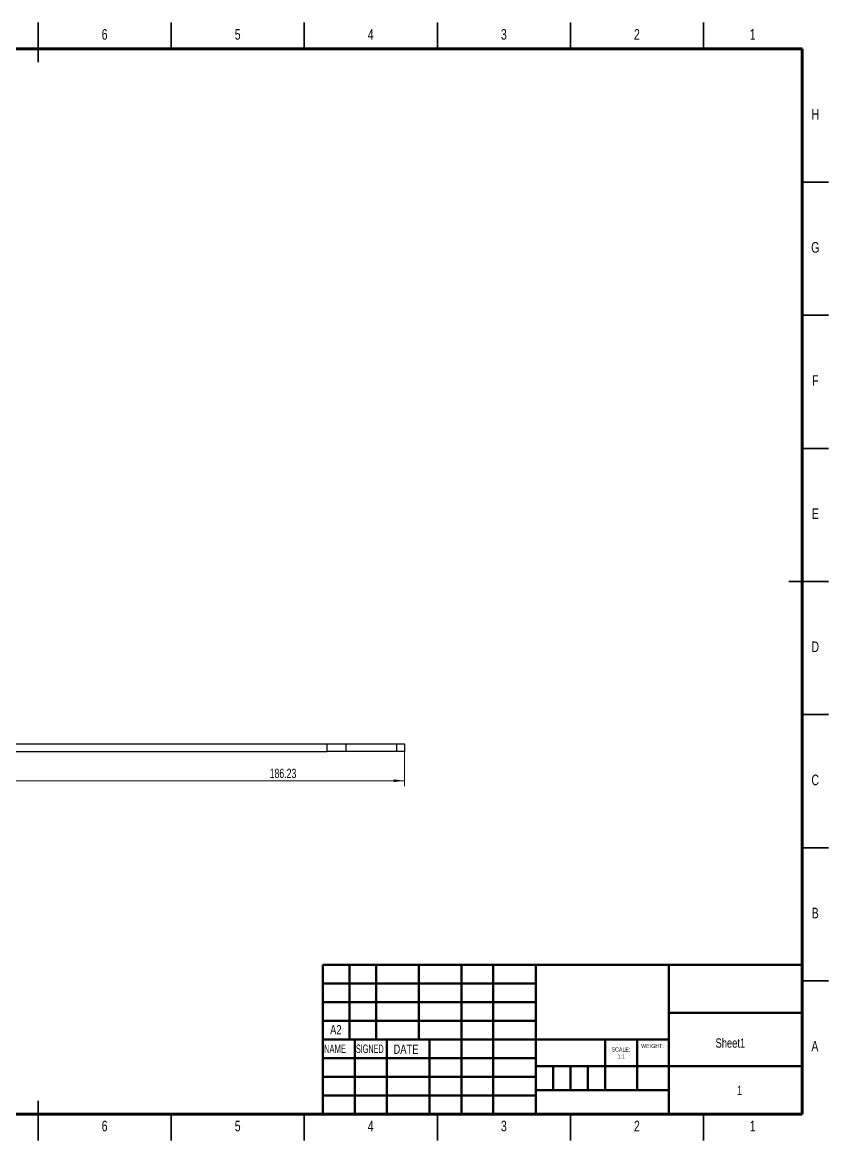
# Model space of a CAD drawing. Header units: millimetres. Extents: x 0 to 594, y 0 to 420.
# Drawn here: x 291.1 to 594, y 0 to 420 of the extents above; entities that cross this region are included whole.
import ezdxf

# ---------------------------------------------------------------- set-up
doc = ezdxf.new("R2010")
doc.units = ezdxf.units.MM
doc.styles.add('SLDTEXTSTYLE0', font='TXT', dxfattribs={"width": 0.75})
doc.styles.add('SLDTEXTSTYLE1', font='TXT', dxfattribs={"width": 0.560419})
doc.styles.add('SLDTEXTSTYLE2', font='TXT', dxfattribs={"width": 0.67477})
doc.styles.add('SLDTEXTSTYLE3', font='TXT', dxfattribs={"width": 0.7})
doc.dimstyles.new('SLDDIMSTYLE1', dxfattribs={"dimtxt": 3.5, "dimasz": 4.08, "dimexe": 0, "dimexo": 0.0625, "dimgap": 0.875, "dimtad": 2, "dimrnd": 1e-09, "dimzin": 12, "dimdsep": 46, "dimtxsty": 'SLDTEXTSTYLE3', "dimsah": 1, "dimcen": 0.09, "dimadec": 0, "dimazin": 3, "dimtfac": 1, "dimtofl": 0, "dimtmove": 0, "dimatfit": 3, "dimfxl": 1, "dimfrac": 2, "dimtolj": 1, "dimtzin": 12, "dimarcsym": 0})

# ---------------------------------------------------------------- blocks, each defined once
blk = doc.blocks.new('SW_NOTE_0')
at = {"color": 0, "linetype": 'Continuous', "lineweight": 0, "char_height": 1.587, "attachment_point": 2, "style": 'SLDTEXTSTYLE0'}
for s, insert in [('SCALE:', (3.4, 2.05)), ('1:1', (3.5, -0.54))]:
    blk.add_mtext(s, dxfattribs=dict(at, insert=insert))
blk = doc.blocks.new('_D_51')
at = {"color": 7, "linetype": 'Continuous', "lineweight": 18}
for p, q in [((248.44, 146.09), (248.44, 133.17)), ((434.67, 146.09), (434.67, 133.17)), ((248.44, 135.17), (434.67, 135.17))]:
    blk.add_line(p, q, dxfattribs=at)
for points in [[(248.44, 135.17), (252.51, 134.66), (252.51, 135.68)], [(434.67, 135.17), (430.58, 135.68), (430.58, 134.66)]]:
    blk.add_solid(points, dxfattribs=at)
at = {"color": 7, "linetype": 'Continuous', "lineweight": 18, "insert": (383.98, 139.68), "char_height": 3.5, "attachment_point": 1, "style": 'SLDTEXTSTYLE3'}
blk.add_mtext('186.23', dxfattribs=at)

msp = doc.modelspace()

# ---------------------------------------------------------------- linework, layer by layer
at = {"color": 7, "linetype": 'Continuous', "lineweight": 35}
for p, q in [((297, 420), (297, 405)), ((297, 410), (297, 420)), ((347, 410), (347, 420)), ((397, 410), (397, 420)), ((447, 410), (447, 420)), ((497, 410), (497, 420)), ((547, 410), (547, 420)), ((584, 360), (594, 360)), ((584, 310), (594, 310)), ((584, 260), (594, 260)), ((594, 210), (579, 210)), ((584, 210), (594, 210)), ((584, 160), (594, 160)), ((584, 110), (594, 110)), ((584, 60), (594, 60)), ((297, 0), (297, 15)), ((297, 10), (297, 0)), ((347, 10), (347, 0)), ((397, 10), (397, 0)), ((447, 10), (447, 0)), ((497, 10), (497, 0)), ((547, 10), (547, 0))]:
    msp.add_line(p, q, dxfattribs=at)
at = {"color": 7, "linetype": 'Continuous', "lineweight": 70}
for p, q in [((10, 410), (584, 410)), ((584, 410), (584, 10)), ((584, 10), (10, 10))]:
    msp.add_line(p, q, dxfattribs=at)
at = {"color": 7, "linetype": 'Continuous', "lineweight": 25}
for p, q in [((258.435, 149.09), (405.52286, 149.09)), ((405.52286, 146.09), (405.52286, 149.09)), ((405.52286, 149.09), (412.59393, 149.09)), ((412.59393, 149.09), (412.59393, 146.09)), ((412.59393, 149.09), (431.73607, 149.09)), ((431.73607, 146.09), (431.73607, 149.09)), ((431.73607, 149.09), (434.665, 149.09)), ((434.665, 149.09), (434.665, 146.09)), ((258.435, 146.09), (405.52286, 146.09)), ((412.59393, 146.09), (405.52286, 146.09)), ((431.73607, 146.09), (412.59393, 146.09)), ((434.665, 146.09), (431.73607, 146.09))]:
    msp.add_line(p, q, dxfattribs=at)
at = {"color": 7, "linetype": 'Continuous', "lineweight": 50}
for p, q in [((404, 66), (584, 66)), ((404, 66), (404, 10)), ((414, 66), (414, 38)), ((424, 66), (424, 38)), ((440, 38), (440, 66)), ((456, 66), (456, 10)), ((468, 66), (468, 10)), ((484, 66), (484, 10)), ((534, 66), (534, 38)), ((404, 59), (484, 59)), ((404, 59), (414, 59)), ((404, 52), (484, 52)), ((404, 52), (414, 52)), ((534, 48), (584, 48)), ((404, 45), (484, 45)), ((404, 45), (414, 45)), ((414, 45), (414, 38)), ((424, 38), (424, 45)), ((404, 38), (414, 38)), ((404, 38), (416, 38)), ((414, 38), (424, 38)), ((416, 38), (416, 31)), ((416, 38), (428, 38)), ((416, 38), (416, 31)), ((424, 38), (440, 38)), ((428, 38), (428, 31)), ((428, 38), (444, 38)), ((456, 38), (440, 38)), ((444, 38), (444, 31)), ((468, 38), (456, 38)), ((484, 38), (468, 38)), ((534, 38), (484, 38)), ((510, 38), (510, 28)), ((522, 38), (522, 19)), ((534, 28), (534, 38)), ((404, 31), (416, 31)), ((416, 31), (404, 31)), ((416, 31), (416, 24)), ((416, 31), (428, 31)), ((428, 31), (416, 31)), ((416, 31), (416, 24)), ((428, 31), (428, 24)), ((444, 31), (428, 31)), ((444, 31), (444, 24)), ((456, 31), (444, 31)), ((468, 31), (456, 31)), ((484, 31), (468, 31)), ((584, 28), (484, 28)), ((490.5, 28), (490.5, 19)), ((497, 28), (497, 19)), ((503.5, 28), (503.5, 19)), ((510, 28), (510, 19)), ((534, 28), (534, 19)), ((416, 24), (404, 24)), ((404, 24), (416, 24)), ((416, 24), (416, 17)), ((428, 24), (416, 24)), ((416, 24), (428, 24)), ((416, 24), (416, 17)), ((428, 24), (428, 17)), ((444, 24), (428, 24)), ((444, 24), (444, 17)), ((456, 24), (444, 24)), ((468, 24), (456, 24)), ((484, 24), (468, 24)), ((404, 17), (416, 17)), ((416, 17), (404, 17)), ((416, 17), (416, 10)), ((416, 17), (428, 17)), ((416, 17), (428, 17)), ((416, 17), (416, 10)), ((428, 17), (428, 10)), ((444, 17), (428, 17)), ((444, 17), (444, 10)), ((456, 17), (444, 17)), ((468, 17), (456, 17)), ((484, 17), (468, 17)), ((490.5, 19), (484, 19)), ((497, 19), (490.5, 19)), ((503.5, 19), (497, 19)), ((510, 19), (503.5, 19)), ((522, 19), (510, 19)), ((534, 19), (510, 19)), ((534, 10), (534, 19))]:
    msp.add_line(p, q, dxfattribs=at)

# ---------------------------------------------------------------- block references
at = {"color": 7, "linetype": 'Continuous', "lineweight": 0}
msp.add_blockref('SW_NOTE_0', (512.56441, 32.99968), dxfattribs=at)

# ---------------------------------------------------------------- texts
for s, insert, char_height, attachment_point, style in [('6', (321.96004, 417.46774), 3.96875, 2, 'SLDTEXTSTYLE0'), ('5', (371.96004, 417.46774), 3.96875, 2, 'SLDTEXTSTYLE0'), ('4', (421.96004, 417.46774), 3.96875, 2, 'SLDTEXTSTYLE0'), ('3', (471.96004, 417.46774), 3.96875, 2, 'SLDTEXTSTYLE0'), ('2', (521.96004, 417.46774), 3.96875, 2, 'SLDTEXTSTYLE0'), ('1', (565.46004, 417.46774), 3.96875, 2, 'SLDTEXTSTYLE0'), ('H', (588.99035, 387.46774), 3.96875, 2, 'SLDTEXTSTYLE0'), ('G', (588.98668, 337.46774), 3.96875, 2, 'SLDTEXTSTYLE0'), ('F', (588.95774, 287.46774), 3.96875, 2, 'SLDTEXTSTYLE0'), ('E', (589.00781, 237.46774), 3.96875, 2, 'SLDTEXTSTYLE0'), ('D', (588.95269, 187.46774), 3.96875, 2, 'SLDTEXTSTYLE0'), ('C', (588.95866, 137.46774), 3.96875, 2, 'SLDTEXTSTYLE0'), ('B', (588.9706, 87.46774), 3.96875, 2, 'SLDTEXTSTYLE0'), ('A2', (408.84586, 43.391), 3.5, 2, 'SLDTEXTSTYLE0'), ('Sheet1', (551.50799, 38.42112), 3.5, 1, 'SLDTEXTSTYLE0'), ('NAME', (404.37399, 36.08572), 3.175, 1, 'SLDTEXTSTYLE2'), ('SIGNED', (416.39089, 36.08572), 3.175, 1, 'SLDTEXTSTYLE1'), ('DATE', (430.51957, 36.08443), 3.5, 1, 'SLDTEXTSTYLE0'), ('WEIGHT:', (527.82127, 36.33966), 1.5875, 2, 'SLDTEXTSTYLE0'), ('A', (588.83969, 37.46774), 3.96875, 2, 'SLDTEXTSTYLE0'), ('1', (559.54957, 20.61218), 3.5, 1, 'SLDTEXTSTYLE0'), ('6', (321.96004, 7.46774), 3.96875, 2, 'SLDTEXTSTYLE0'), ('5', (371.96004, 7.46774), 3.96875, 2, 'SLDTEXTSTYLE0'), ('4', (421.96004, 7.46774), 3.96875, 2, 'SLDTEXTSTYLE0'), ('3', (471.96004, 7.46774), 3.96875, 2, 'SLDTEXTSTYLE0'), ('2', (521.96004, 7.46774), 3.96875, 2, 'SLDTEXTSTYLE0'), ('1', (565.46004, 7.46774), 3.96875, 2, 'SLDTEXTSTYLE0')]:
    msp.add_mtext(s, dxfattribs=dict(at, insert=insert, char_height=char_height, attachment_point=attachment_point, style=style))

# ---------------------------------------------------------------- dimensions: what is measured, and where the dimension line sits
at = {"color": 7, "linetype": 'Continuous', "lineweight": 18}
dim = msp.add_linear_dim(base=(434.665, 135.16813), p1=(248.435, 146.09), p2=(434.665, 146.09), dimstyle='SLDDIMSTYLE1', dxfattribs=at)
dim.commit()
dim.dimension.update_dxf_attribs({"geometry": '_D_51', "text_midpoint": (388.57795, 135.16813), "dimtype": 160})

doc.saveas('drawing.dxf')
